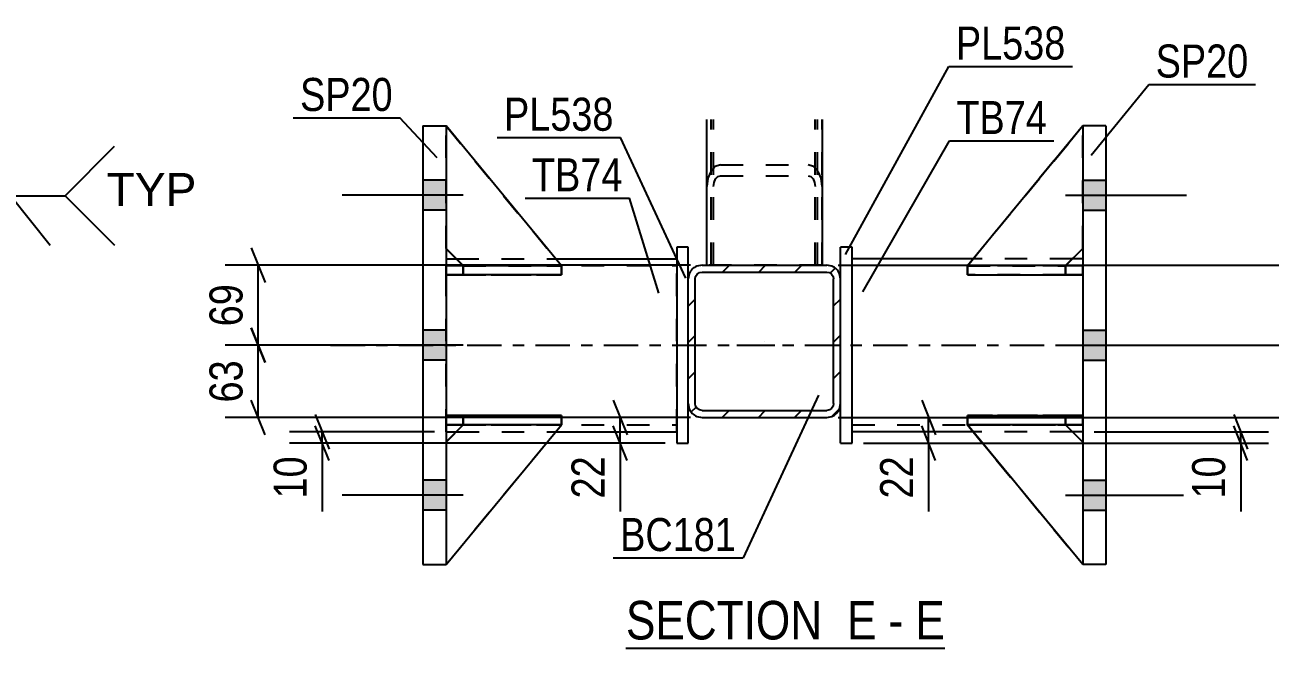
# Model space of a CAD drawing. Header units: millimetres. Extents: x 0 to 841, y 0 to 594.
# Drawn here: x 136.3 to 244.2, y 142.1 to 196.1 of the extents above; entities that cross this region are included whole.
import ezdxf

# ---------------------------------------------------------------- set-up
doc = ezdxf.new("R2010")
doc.units = ezdxf.units.MM
doc.linetypes.add('DXK_LINE_DOT2', pattern=[3.9198, 1.9599, -1.9599])
doc.linetypes.add('DXK_LINE_DOT3', pattern=[5.9187, 2.979, -0.9799, 0.9799, -0.9799])
doc.styles.add('Arial', font='ARIAL.TTF', dxfattribs={"height": 0.2})
doc.styles.add('Arial Narrow', font='ARIALN.TTF', dxfattribs={"height": 0.2})

# ---------------------------------------------------------------- blocks, each defined once
blk = doc.blocks.new('Unknown-815137708-15 - 1765')
at = {"color": 6, "linetype": 'Continuous'}
blk.add_line((188.41, 142.12), (216.06, 142.12), dxfattribs=at)
at = {"color": 0, "linetype": 'Continuous'}
for points in [[(206.52, 142.87), (206.52, 146.37), (188.41, 146.37), (188.41, 142.87)], [(210.12, 142.87), (210.12, 146.37), (207.57, 146.37), (207.57, 142.87)], [(212.45, 142.87), (212.45, 146.37), (211.17, 146.37), (211.17, 142.87)], [(216.06, 142.87), (216.06, 146.37), (213.5, 146.37), (213.5, 142.87)]]:
    blk.add_wipeout(points, dxfattribs=at)
at = {"color": 7, "linetype": 'Continuous', "style": 'Arial Narrow'}
for s, p in [('SECTION ', (188.41, 142.87)), ('E', (207.57, 142.87)), ('E', (213.5, 142.87)), ('-', (211.17, 142.87))]:
    blk.add_text(s, height=3.34, dxfattribs=at).set_placement(p)
blk = doc.blocks.new('Part-815137708-1974 - 1765')
at = {"color": 7, "linetype": 'DXK_LINE_DOT2'}
for p, q in [((228.01, 187.37), (218.01, 175.26)), ((218.01, 175.26), (228.01, 187.37)), ((228.01, 176.76), (228.01, 187.37)), ((226.51, 175.26), (228.01, 176.76)), ((226.51, 175.26), (228.01, 176.76)), ((218.01, 175.26), (226.51, 175.26)), ((218.01, 175.26), (218.01, 175.26)), ((226.51, 175.26), (218.01, 175.26)), ((226.51, 175.26), (226.51, 175.26))]:
    blk.add_line(p, q, dxfattribs=at)
blk = doc.blocks.new('Part-815137708-1846 - 1765')
at = {"color": 7, "linetype": 'DXK_LINE_DOT2'}
for p, q in [((218.01, 161.47), (218.01, 162.27)), ((218.01, 162.27), (226.51, 162.27)), ((228.01, 162.27), (218.01, 162.27)), ((226.51, 161.47), (226.51, 162.27)), ((226.51, 162.27), (228.01, 162.27)), ((228.01, 161.47), (228.01, 162.27)), ((228.01, 161.47), (228.01, 162.27)), ((228.01, 162.27), (228.01, 162.27)), ((226.51, 161.47), (218.01, 161.47)), ((218.01, 161.47), (228.01, 161.47)), ((228.01, 161.47), (226.51, 161.47)), ((228.01, 161.47), (228.01, 161.47))]:
    blk.add_line(p, q, dxfattribs=at)
blk = doc.blocks.new('Part-815137708-1789 - 1765')
at = {"color": 2, "linetype": 'Continuous'}
for p, q in [((172.81, 174.47), (172.81, 175.27)), ((172.81, 175.27), (181.56, 175.27)), ((182.81, 175.27), (182.8, 175.27)), ((182.81, 174.47), (182.81, 175.27)), ((182.81, 174.47), (172.81, 174.47)), ((172.81, 174.47), (172.81, 174.47))]:
    blk.add_line(p, q, dxfattribs=at)
at = {"color": 7, "linetype": 'DXK_LINE_DOT2'}
for p, q in [((174.31, 175.27), (172.81, 175.27)), ((174.31, 174.47), (174.31, 175.27)), ((174.31, 175.27), (182.8, 175.27)), ((172.81, 174.47), (174.31, 174.47)), ((174.31, 174.47), (182.81, 174.47))]:
    blk.add_line(p, q, dxfattribs=at)
blk = doc.blocks.new('Part-815137708-1844 - 1765')
at = {"color": 2, "linetype": 'Continuous'}
for p, q in [((218.01, 162.27), (228.01, 162.27)), ((218.01, 162.27), (218.01, 161.47)), ((228.01, 162.27), (228.01, 162.27)), ((228.01, 161.47), (228.01, 162.27)), ((228.01, 161.47), (218.01, 161.47))]:
    blk.add_line(p, q, dxfattribs=at)
at = {"color": 7, "linetype": 'DXK_LINE_DOT2'}
for p, q in [((226.51, 162.27), (218.01, 162.27)), ((228.01, 162.27), (226.51, 162.27)), ((226.51, 162.27), (226.51, 161.47)), ((228.01, 162.27), (228.01, 162.27)), ((218.01, 161.47), (226.51, 161.47)), ((226.51, 161.47), (228.01, 161.47))]:
    blk.add_line(p, q, dxfattribs=at)
blk = doc.blocks.new('Part-815137708-1792 - 1765')
at = {"color": 7, "linetype": 'DXK_LINE_DOT2'}
for p, q in [((172.81, 162.27), (174.31, 162.27)), ((182.81, 162.27), (172.81, 162.27)), ((172.81, 162.27), (172.81, 162.27)), ((172.81, 162.27), (172.81, 161.47)), ((172.81, 162.27), (172.81, 161.47)), ((174.31, 162.27), (182.81, 162.27)), ((174.31, 162.27), (174.31, 161.47)), ((182.81, 162.27), (182.81, 161.47)), ((174.31, 161.47), (172.81, 161.47)), ((172.81, 161.47), (182.81, 161.47)), ((172.81, 161.47), (172.81, 161.47)), ((182.81, 161.47), (174.31, 161.47))]:
    blk.add_line(p, q, dxfattribs=at)
blk = doc.blocks.new('Part-815137708-1791 - 1765')
at = {"color": 7, "linetype": 'DXK_LINE_DOT2'}
for p, q in [((172.81, 175.27), (174.31, 175.27)), ((182.57, 175.27), (172.81, 175.27)), ((172.81, 175.27), (172.81, 175.27)), ((172.81, 175.27), (172.81, 174.47)), ((172.81, 175.27), (172.81, 174.47)), ((174.31, 175.27), (182.81, 175.27)), ((174.31, 175.27), (174.31, 174.47)), ((182.81, 175.27), (182.81, 174.47)), ((174.31, 174.47), (172.81, 174.47)), ((172.81, 174.47), (182.81, 174.47)), ((172.81, 174.47), (172.81, 174.47)), ((182.81, 174.47), (174.31, 174.47))]:
    blk.add_line(p, q, dxfattribs=at)
blk = doc.blocks.new('Part-815137708-1783 - 1765')
at = {"color": 2, "linetype": 'Continuous'}
for p, q in [((170.81, 187.37), (172.81, 187.37)), ((170.81, 187.37), (170.81, 149.37)), ((172.81, 187.37), (172.81, 149.37)), ((170.81, 149.37), (172.81, 149.37))]:
    blk.add_line(p, q, dxfattribs=at)
blk = doc.blocks.new('Part-815137708-1788 - 1765')
at = {"color": 2, "linetype": 'Continuous'}
for p, q in [((230.01, 187.37), (228.01, 187.37)), ((228.01, 187.37), (228.01, 149.37)), ((230.01, 187.37), (230.01, 149.37)), ((230.01, 149.37), (228.01, 149.37))]:
    blk.add_line(p, q, dxfattribs=at)
blk = doc.blocks.new('Part-815137708-1793 - 1765')
at = {"color": 2, "linetype": 'Continuous'}
for p, q in [((172.81, 187.37), (172.81, 187.37)), ((182.81, 175.26), (172.81, 187.37)), ((174.3, 175.27), (172.81, 176.76)), ((181.56, 175.26), (182.81, 175.26)), ((182.81, 175.26), (182.81, 175.26))]:
    blk.add_line(p, q, dxfattribs=at)
at = {"color": 7, "linetype": 'DXK_LINE_DOT2'}
for p, q in [((172.81, 187.37), (182.81, 175.26)), ((172.81, 187.37), (172.81, 187.37)), ((172.81, 176.76), (172.81, 187.37)), ((174.31, 175.26), (172.81, 176.76)), ((174.31, 175.26), (174.3, 175.27)), ((182.81, 175.26), (174.31, 175.26)), ((174.31, 175.26), (174.31, 175.26)), ((174.31, 175.26), (181.56, 175.26))]:
    blk.add_line(p, q, dxfattribs=at)
blk = doc.blocks.new('Part-815137708-1794 - 1765')
at = {"color": 7, "linetype": 'DXK_LINE_DOT2'}
for p, q in [((172.81, 176.76), (172.81, 187.37)), ((172.81, 187.37), (182.81, 175.26)), ((172.81, 187.37), (182.81, 175.26)), ((174.31, 175.26), (172.81, 176.76)), ((174.31, 175.26), (172.81, 176.76)), ((182.81, 175.26), (174.31, 175.26)), ((174.31, 175.26), (174.31, 175.26)), ((174.31, 175.26), (182.81, 175.26)), ((182.81, 175.26), (182.81, 175.26))]:
    blk.add_line(p, q, dxfattribs=at)
blk = doc.blocks.new('Part-815137708-1923 - 1765')
at = {"color": 2, "linetype": 'Continuous'}
for p, q in [((218.01, 161.46), (218.01, 161.46)), ((226.51, 161.46), (218.01, 161.46)), ((228.01, 149.37), (218.01, 161.46)), ((226.51, 161.46), (226.51, 161.46)), ((226.51, 161.46), (228.01, 159.96))]:
    blk.add_line(p, q, dxfattribs=at)
at = {"color": 7, "linetype": 'DXK_LINE_DOT2'}
for p, q in [((218.01, 161.46), (226.51, 161.46)), ((228.01, 149.37), (218.01, 161.46)), ((226.51, 161.46), (228.01, 159.96)), ((228.01, 159.96), (228.01, 149.37))]:
    blk.add_line(p, q, dxfattribs=at)
blk = doc.blocks.new('Part-815137708-1795 - 1765')
at = {"color": 2, "linetype": 'Continuous'}
for p, q in [((174.31, 161.46), (172.81, 159.96)), ((172.81, 149.37), (182.81, 161.46)), ((182.81, 161.46), (174.31, 161.46)), ((174.31, 161.46), (174.31, 161.46)), ((182.81, 161.46), (182.81, 161.46))]:
    blk.add_line(p, q, dxfattribs=at)
at = {"color": 7, "linetype": 'DXK_LINE_DOT2'}
for p, q in [((172.81, 159.96), (174.31, 161.46)), ((172.81, 149.37), (182.81, 161.46)), ((174.31, 161.46), (182.81, 161.46)), ((172.81, 159.96), (172.81, 149.37))]:
    blk.add_line(p, q, dxfattribs=at)
blk = doc.blocks.new('Part-815137708-1802 - 1765')
at = {"linetype": 'Continuous'}
h = blk.add_hatch(dxfattribs=at)
h.set_pattern_fill('', scale=0.7, style=0, pattern_type=0)
h.set_pattern_definition([(45, (206.268, 162.2044), (-1.57154, 1.57154), [])])
h.paths.add_polyline_path([(205.81, 162.11), (206.27, 162.2), (206.66, 162.46), (206.92, 162.85), (207.01, 163.31), (207.01, 174.11), (206.92, 174.57), (206.66, 174.96), (206.27, 175.22), (205.81, 175.31), (195.01, 175.31), (194.55, 175.22), (194.16, 174.96), (193.9, 174.57), (193.81, 174.11), (193.81, 163.31), (193.9, 162.85), (194.16, 162.46), (194.55, 162.2), (195.01, 162.11)])
h.paths.add_polyline_path([(195.01, 162.71), (194.78, 162.76), (194.58, 162.89), (194.45, 163.08), (194.41, 163.31), (194.41, 174.11), (194.45, 174.34), (194.58, 174.54), (194.78, 174.67), (195.01, 174.71), (205.81, 174.71), (206.04, 174.67), (206.23, 174.54), (206.36, 174.34), (206.41, 174.11), (206.41, 163.31), (206.36, 163.08), (206.23, 162.89), (206.04, 162.76), (205.81, 162.71)])
at = {"color": 2, "linetype": 'Continuous'}
for p, q in [((195.01, 175.31), (194.55, 175.22)), ((195.01, 175.31), (195.01, 175.31)), ((195.01, 175.31), (205.81, 175.31)), ((205.81, 175.31), (205.81, 175.31)), ((206.27, 175.22), (205.81, 175.31)), ((193.9, 174.57), (193.81, 174.11)), ((193.81, 174.11), (193.81, 174.11)), ((193.81, 163.31), (193.81, 174.11)), ((194.41, 174.11), (194.45, 174.34)), ((194.41, 174.11), (194.41, 174.11)), ((194.41, 163.31), (194.41, 174.11)), ((194.45, 174.34), (194.58, 174.54)), ((194.58, 174.54), (194.78, 174.67)), ((194.78, 174.67), (195.01, 174.71)), ((195.01, 174.71), (195.01, 174.71)), ((195.01, 174.71), (205.81, 174.71)), ((205.81, 174.71), (205.81, 174.71)), ((205.81, 174.71), (206.04, 174.67)), ((206.04, 174.67), (206.23, 174.54)), ((206.23, 174.54), (206.36, 174.34)), ((206.36, 174.34), (206.41, 174.11)), ((206.41, 174.11), (206.41, 174.11)), ((206.41, 163.31), (206.41, 174.11)), ((207.01, 174.11), (206.92, 174.57)), ((207.01, 174.11), (207.01, 174.11)), ((207.01, 163.31), (207.01, 174.11)), ((193.81, 163.31), (193.81, 163.31)), ((193.81, 163.31), (193.9, 162.85)), ((194.41, 163.31), (194.41, 163.31)), ((194.45, 163.08), (194.41, 163.31)), ((194.58, 162.89), (194.45, 163.08)), ((206.36, 163.08), (206.23, 162.89)), ((206.41, 163.31), (206.36, 163.08)), ((206.41, 163.31), (206.41, 163.31)), ((206.92, 162.85), (207.01, 163.31)), ((207.01, 163.31), (207.01, 163.31)), ((194.55, 162.2), (195.01, 162.11)), ((194.78, 162.76), (194.58, 162.89)), ((195.01, 162.71), (194.78, 162.76)), ((195.01, 162.71), (195.01, 162.71)), ((195.01, 162.71), (205.81, 162.71)), ((195.01, 162.11), (195.01, 162.11)), ((195.01, 162.11), (205.81, 162.11)), ((206.04, 162.76), (205.81, 162.71)), ((205.81, 162.71), (205.81, 162.71)), ((205.81, 162.11), (206.27, 162.2)), ((205.81, 162.11), (205.81, 162.11)), ((206.23, 162.89), (206.04, 162.76))]:
    blk.add_line(p, q, dxfattribs=at)
at = {"color": 7, "linetype": 'DXK_LINE_DOT3'}
blk.add_line((200.41, 168.71), (200.41, 168.71), dxfattribs=at)
at = {"color": 2, "linetype": 'Continuous'}
for centre, start, end in [((195.01, 174.11), 112.5, 157.5), ((205.81, 174.11), 22.5, 67.5), ((195.01, 163.31), 202.5, 247.5), ((205.81, 163.31), 292.5, 337.5)]:
    blk.add_arc(centre, 1.2, start, end, dxfattribs=at)
blk = doc.blocks.new('Part-815137708-1812 - 1765')
at = {"color": 7, "linetype": 'DXK_LINE_DOT2'}
for p, q in [((174.31, 161.46), (172.81, 159.96)), ((172.81, 149.37), (182.81, 161.46)), ((172.81, 159.96), (174.31, 161.46)), ((172.81, 149.37), (182.81, 161.46)), ((182.81, 161.46), (174.31, 161.46)), ((174.31, 161.46), (174.31, 161.46)), ((174.31, 161.46), (182.81, 161.46)), ((182.81, 161.46), (182.81, 161.46)), ((172.81, 159.96), (172.81, 149.37))]:
    blk.add_line(p, q, dxfattribs=at)
blk = doc.blocks.new('Part-815137708-1815 - 1765')
at = {"color": 2, "linetype": 'Continuous'}
for p, q in [((195.41, 175.31), (195.41, 187.92)), ((205.41, 187.92), (205.41, 175.31))]:
    blk.add_line(p, q, dxfattribs=at)
at = {"color": 7, "linetype": 'DXK_LINE_DOT2'}
for p, q in [((195.81, 175.31), (195.81, 187.92)), ((205.01, 175.31), (205.01, 187.92)), ((195.41, 175.31), (205.41, 175.31)), ((205.41, 175.31), (195.47, 175.31))]:
    blk.add_line(p, q, dxfattribs=at)
blk = doc.blocks.new('Part-815137708-1944 - 1765')
at = {"color": 2, "linetype": 'Continuous'}
for p, q in [((193.81, 176.87), (192.81, 176.87)), ((192.81, 176.87), (192.81, 159.87)), ((193.81, 174.11), (193.81, 176.87)), ((193.81, 159.87), (193.81, 163.31)), ((192.81, 159.87), (193.81, 159.87))]:
    blk.add_line(p, q, dxfattribs=at)
at = {"color": 7, "linetype": 'DXK_LINE_DOT2'}
blk.add_line((193.81, 163.31), (193.81, 174.11), dxfattribs=at)
blk = doc.blocks.new('Part-815137708-1816 - 1765')
at = {"color": 7, "linetype": 'DXK_LINE_DOT2'}
for p, q in [((195.41, 175.31), (195.41, 187.92)), ((196.01, 175.31), (196.01, 187.92)), ((204.81, 175.31), (204.81, 187.92)), ((205.41, 175.31), (205.41, 187.92)), ((196.15, 183.85), (195.76, 183.44)), ((196.61, 183.99), (196.15, 183.85)), ((196.61, 183.99), (204.21, 183.99)), ((204.67, 183.85), (204.21, 183.99)), ((205.06, 183.44), (204.67, 183.85)), ((195.5, 182.84), (195.41, 182.13)), ((195.76, 183.44), (195.5, 182.84)), ((196.01, 182.13), (196.05, 182.48)), ((196.05, 182.48), (196.18, 182.78)), ((196.18, 182.78), (196.38, 182.99)), ((196.38, 182.99), (196.61, 183.06)), ((196.61, 183.06), (204.21, 183.06)), ((204.21, 183.06), (204.44, 182.99)), ((204.44, 182.99), (204.63, 182.78)), ((204.63, 182.78), (204.76, 182.48)), ((204.76, 182.48), (204.81, 182.13)), ((205.32, 182.84), (205.06, 183.44)), ((205.41, 182.13), (205.32, 182.84)), ((195.41, 175.31), (205.41, 175.31))]:
    blk.add_line(p, q, dxfattribs=at)
blk = doc.blocks.new('Part-815137708-1833 - 1765')
at = {"color": 2, "linetype": 'Continuous'}
for p, q in [((218.51, 175.87), (208.01, 175.87)), ((228.01, 175.87), (227.12, 175.87)), ((218.5, 160.87), (208.01, 160.87)), ((228.01, 160.87), (227.1, 160.87))]:
    blk.add_line(p, q, dxfattribs=at)
at = {"color": 7, "linetype": 'DXK_LINE_DOT2'}
for p, q in [((208.01, 160.87), (208.01, 175.87)), ((228.01, 175.27), (208.01, 175.27)), ((227.12, 175.87), (218.51, 175.87)), ((228.01, 175.87), (228.01, 160.87)), ((208.01, 161.47), (228.01, 161.47)), ((227.1, 160.87), (218.5, 160.87))]:
    blk.add_line(p, q, dxfattribs=at)
at = {"color": 7, "linetype": 'DXK_LINE_DOT3'}
blk.add_line((198.01, 168.37), (238.01, 168.37), dxfattribs=at)
blk = doc.blocks.new('Part-815137708-1843 - 1765')
at = {"color": 2, "linetype": 'Continuous'}
for p, q in [((218.02, 175.27), (218.01, 175.27)), ((218.01, 175.27), (218.01, 174.47)), ((228.01, 175.27), (219.26, 175.27)), ((228.01, 175.27), (228.01, 175.27)), ((228.01, 175.27), (228.01, 174.47)), ((218.01, 174.47), (228.01, 174.47))]:
    blk.add_line(p, q, dxfattribs=at)
at = {"color": 7, "linetype": 'DXK_LINE_DOT2'}
for p, q in [((219.26, 175.27), (218.02, 175.27)), ((226.51, 175.27), (218.02, 175.27)), ((226.51, 175.27), (228.01, 175.27)), ((226.51, 175.27), (226.51, 174.47)), ((228.01, 175.27), (228.01, 175.27)), ((218.01, 174.47), (226.51, 174.47)), ((226.51, 174.47), (228.01, 174.47))]:
    blk.add_line(p, q, dxfattribs=at)
blk = doc.blocks.new('Part-815137708-1845 - 1765')
at = {"color": 7, "linetype": 'DXK_LINE_DOT2'}
for p, q in [((218.01, 174.47), (218.01, 175.27)), ((218.01, 175.27), (226.51, 175.27)), ((228.01, 175.27), (218.01, 175.27)), ((226.51, 174.47), (226.51, 175.27)), ((226.51, 175.27), (228.01, 175.27)), ((228.01, 174.47), (228.01, 175.27)), ((228.01, 174.47), (228.01, 175.27)), ((228.01, 175.27), (228.01, 175.27)), ((226.51, 174.47), (218.01, 174.47)), ((218.01, 174.47), (228.01, 174.47)), ((228.01, 174.47), (226.51, 174.47)), ((228.01, 174.47), (228.01, 174.47))]:
    blk.add_line(p, q, dxfattribs=at)
blk = doc.blocks.new('Part-815137708-1847 - 1765')
at = {"color": 2, "linetype": 'Continuous'}
for p, q in [((228.01, 187.37), (218.01, 175.26)), ((228.01, 187.37), (228.01, 187.37)), ((226.52, 175.27), (228.01, 176.76)), ((219.26, 175.26), (218.01, 175.26)), ((218.01, 175.26), (218.01, 175.26))]:
    blk.add_line(p, q, dxfattribs=at)
at = {"color": 7, "linetype": 'DXK_LINE_DOT2'}
for p, q in [((228.01, 187.37), (218.01, 175.26)), ((228.01, 176.76), (228.01, 187.37)), ((226.51, 175.26), (228.01, 176.76)), ((226.51, 175.26), (218.01, 175.26)), ((226.51, 175.26), (219.26, 175.26)), ((226.51, 175.26), (226.52, 175.27)), ((226.51, 175.26), (226.51, 175.26))]:
    blk.add_line(p, q, dxfattribs=at)
blk = doc.blocks.new('Part-815137708-1848 - 1765')
at = {"color": 2, "linetype": 'Continuous'}
for p, q in [((172.81, 161.47), (172.81, 162.27)), ((182.81, 162.27), (172.81, 162.27)), ((182.81, 161.47), (182.81, 162.27)), ((182.81, 161.47), (172.81, 161.47)), ((172.81, 161.47), (172.81, 161.47))]:
    blk.add_line(p, q, dxfattribs=at)
at = {"color": 7, "linetype": 'DXK_LINE_DOT2'}
for p, q in [((174.31, 162.27), (172.81, 162.27)), ((174.31, 161.47), (174.31, 162.27)), ((182.81, 162.27), (174.31, 162.27)), ((172.81, 161.47), (174.31, 161.47)), ((174.31, 161.47), (182.81, 161.47))]:
    blk.add_line(p, q, dxfattribs=at)
blk = doc.blocks.new('Bolt-815137708-1881 - 1765')
at = {"linetype": 'Continuous'}
for points in [[(172.81, 180.07), (172.81, 182.67), (170.81, 182.67), (170.81, 180.07)], [(172.81, 180.07), (172.81, 182.67), (170.81, 182.67), (170.81, 180.07)], [(172.81, 180.07), (172.81, 182.67), (170.81, 182.67), (170.81, 180.07)], [(172.81, 167.07), (172.81, 169.67), (170.81, 169.67), (170.81, 167.07)], [(172.81, 167.07), (172.81, 169.67), (170.81, 169.67), (170.81, 167.07)], [(172.81, 154.07), (172.81, 156.67), (170.81, 156.67), (170.81, 154.07)], [(172.81, 154.07), (172.81, 156.67), (170.81, 156.67), (170.81, 154.07)], [(172.81, 154.07), (172.81, 156.67), (170.81, 156.67), (170.81, 154.07)]]:
    blk.add_hatch(color=1, dxfattribs=at).paths.add_polyline_path(points)
at = {"color": 1, "linetype": 'Continuous'}
for p, q in [((172.81, 182.67), (170.81, 182.67)), ((172.81, 182.67), (170.81, 182.67)), ((172.81, 182.67), (170.81, 182.67)), ((174.31, 181.37), (163.81, 181.37)), ((174.31, 181.37), (163.81, 181.37)), ((174.31, 181.37), (163.81, 181.37)), ((172.81, 180.07), (170.81, 180.07)), ((172.81, 180.07), (170.81, 180.07)), ((172.81, 180.07), (170.81, 180.07)), ((172.81, 169.67), (170.81, 169.67)), ((172.81, 169.67), (170.81, 169.67)), ((174.31, 168.37), (163.81, 168.37)), ((174.31, 168.37), (163.81, 168.37)), ((172.81, 167.07), (170.81, 167.07)), ((172.81, 167.07), (170.81, 167.07)), ((172.81, 156.67), (170.81, 156.67)), ((172.81, 156.67), (170.81, 156.67)), ((172.81, 156.67), (170.81, 156.67)), ((174.31, 155.37), (163.81, 155.37)), ((174.31, 155.37), (163.81, 155.37)), ((174.31, 155.37), (163.81, 155.37)), ((172.81, 154.07), (170.81, 154.07)), ((172.81, 154.07), (170.81, 154.07)), ((172.81, 154.07), (170.81, 154.07))]:
    blk.add_line(p, q, dxfattribs=at)
blk = doc.blocks.new('Bolt-815137708-1882 - 1765')
at = {"linetype": 'Continuous'}
for points in [[(230.01, 180.07), (230.01, 182.67), (228.01, 182.67), (228.01, 180.07)], [(230.01, 180.07), (230.01, 182.67), (228.01, 182.67), (228.01, 180.07)], [(230.01, 180.07), (230.01, 182.67), (228.01, 182.67), (228.01, 180.07)], [(230.01, 167.07), (230.01, 169.67), (228.01, 169.67), (228.01, 167.07)], [(230.01, 167.07), (230.01, 169.67), (228.01, 169.67), (228.01, 167.07)], [(230.01, 154.07), (230.01, 156.67), (228.01, 156.67), (228.01, 154.07)], [(230.01, 154.07), (230.01, 156.67), (228.01, 156.67), (228.01, 154.07)], [(230.01, 154.07), (230.01, 156.67), (228.01, 156.67), (228.01, 154.07)]]:
    blk.add_hatch(color=1, dxfattribs=at).paths.add_polyline_path(points)
at = {"color": 1, "linetype": 'Continuous'}
for p, q in [((228.01, 182.67), (230.01, 182.67)), ((228.01, 182.67), (230.01, 182.67)), ((228.01, 182.67), (230.01, 182.67)), ((226.51, 181.37), (237.01, 181.37)), ((226.51, 181.37), (237.01, 181.37)), ((226.51, 181.37), (237.01, 181.37)), ((228.01, 180.07), (230.01, 180.07)), ((228.01, 180.07), (230.01, 180.07)), ((228.01, 180.07), (230.01, 180.07)), ((228.01, 169.67), (230.01, 169.67)), ((228.01, 169.67), (230.01, 169.67)), ((226.51, 168.37), (237.01, 168.37)), ((226.51, 168.37), (237.01, 168.37)), ((228.01, 167.07), (230.01, 167.07)), ((228.01, 167.07), (230.01, 167.07)), ((228.01, 156.67), (230.01, 156.67)), ((228.01, 156.67), (230.01, 156.67)), ((228.01, 156.67), (230.01, 156.67)), ((226.51, 155.37), (237.01, 155.37)), ((226.51, 155.37), (237.01, 155.37)), ((226.51, 155.37), (237.01, 155.37)), ((228.01, 154.07), (230.01, 154.07)), ((228.01, 154.07), (230.01, 154.07)), ((228.01, 154.07), (230.01, 154.07))]:
    blk.add_line(p, q, dxfattribs=at)
blk = doc.blocks.new('Part-815137708-1924 - 1765')
at = {"color": 7, "linetype": 'DXK_LINE_DOT2'}
for p, q in [((218.01, 161.46), (226.51, 161.46)), ((228.01, 149.37), (218.01, 161.46)), ((218.01, 161.46), (218.01, 161.46)), ((226.51, 161.46), (218.01, 161.46)), ((218.01, 161.46), (228.01, 149.37)), ((226.51, 161.46), (228.01, 159.96)), ((226.51, 161.46), (226.51, 161.46)), ((228.01, 159.96), (226.51, 161.46)), ((228.01, 159.96), (228.01, 149.37))]:
    blk.add_line(p, q, dxfattribs=at)
blk = doc.blocks.new('Part-815137708-1929 - 1765')
at = {"color": 2, "linetype": 'Continuous'}
for p, q in [((172.81, 175.87), (173.7, 175.87)), ((182.31, 175.87), (192.81, 175.87)), ((172.81, 160.87), (173.72, 160.87)), ((182.32, 160.87), (192.81, 160.87))]:
    blk.add_line(p, q, dxfattribs=at)
at = {"color": 7, "linetype": 'DXK_LINE_DOT2'}
for p, q in [((172.81, 160.87), (172.81, 175.87)), ((172.81, 175.27), (192.81, 175.27)), ((173.7, 175.87), (182.31, 175.87)), ((192.81, 160.87), (192.81, 175.87)), ((172.81, 161.47), (192.81, 161.47)), ((173.72, 160.87), (182.32, 160.87))]:
    blk.add_line(p, q, dxfattribs=at)
at = {"color": 7, "linetype": 'DXK_LINE_DOT3'}
blk.add_line((162.81, 168.37), (202.81, 168.37), dxfattribs=at)
blk = doc.blocks.new('Part-815137708-1949 - 1765')
at = {"color": 2, "linetype": 'Continuous'}
for p, q in [((208.01, 176.87), (207.01, 176.87)), ((207.01, 174.11), (207.01, 176.87)), ((208.01, 159.87), (208.01, 176.87)), ((207.01, 159.87), (207.01, 163.31)), ((207.01, 159.87), (208.01, 159.87))]:
    blk.add_line(p, q, dxfattribs=at)
at = {"color": 7, "linetype": 'DXK_LINE_DOT2'}
blk.add_line((207.01, 163.31), (207.01, 174.11), dxfattribs=at)
blk = doc.blocks.new('StraightDimension-815137708-2049 - 1765')
at = {"color": 7, "linetype": 'Continuous'}
for p, q in [((249.3, 169.87), (250.5, 166.87)), ((236.49, 168.37), (252.3, 168.37)), ((249.9, 162.11), (249.9, 168.37)), ((250.5, 160.61), (249.3, 163.61)), ((206.81, 162.11), (252.3, 162.11))]:
    blk.add_line(p, q, dxfattribs=at)
at = {"color": 0}
blk.add_wipeout([(249.15, 167.67), (244.95, 167.67), (244.95, 162.81), (249.15, 162.81)], dxfattribs=at)
at = {"color": 3, "style": 'Arial Narrow'}
blk.add_text('63', height=2.863, rotation=90.0002, dxfattribs=at).set_placement((248.55, 163.41))
blk = doc.blocks.new('StraightDimension-815137708-1991 - 1765')
at = {"color": 7, "linetype": 'Continuous'}
for p, q in [((161.48, 162.37), (162.68, 159.37)), ((171.81, 160.87), (159.23, 160.87)), ((162.68, 158.37), (161.48, 161.37)), ((162.08, 159.87), (162.08, 160.87)), ((191.81, 159.87), (159.23, 159.87)), ((162.08, 159.87), (162.08, 153.97)), ((162.08, 159.87), (162.08, 153.97))]:
    blk.add_line(p, q, dxfattribs=at)
at = {"color": 0}
blk.add_wipeout([(161.33, 159.35), (157.13, 159.35), (157.13, 154.49), (161.33, 154.49)], dxfattribs=at)
at = {"color": 3, "style": 'Arial Narrow'}
blk.add_text('10', height=2.863, rotation=90.0002, dxfattribs=at).set_placement((160.73, 155.09))
blk = doc.blocks.new('StraightDimension-815137708-2004 - 1765')
at = {"color": 7, "linetype": 'Continuous'}
for p, q in [((241.1, 162.37), (242.3, 159.37)), ((229.01, 160.87), (244.1, 160.87)), ((242.3, 158.37), (241.1, 161.37)), ((241.7, 159.87), (241.7, 160.87)), ((209.01, 159.87), (244.1, 159.87)), ((241.7, 159.87), (241.7, 153.97)), ((241.7, 159.87), (241.7, 153.97))]:
    blk.add_line(p, q, dxfattribs=at)
at = {"color": 0}
blk.add_wipeout([(240.95, 159.35), (236.75, 159.35), (236.75, 154.49), (240.95, 154.49)], dxfattribs=at)
at = {"color": 3, "style": 'Arial Narrow'}
blk.add_text('10', height=2.863, rotation=90.0002, dxfattribs=at).set_placement((240.35, 155.09))
blk = doc.blocks.new('StraightDimension-815137708-2037 - 1765')
at = {"color": 7, "linetype": 'Continuous'}
for p, q in [((249.3, 176.81), (250.5, 173.81)), ((206.81, 175.31), (252.3, 175.31)), ((249.9, 168.37), (249.9, 175.31)), ((250.5, 166.87), (249.3, 169.87)), ((236.49, 168.37), (252.3, 168.37))]:
    blk.add_line(p, q, dxfattribs=at)
at = {"color": 0}
blk.add_wipeout([(249.15, 174.27), (244.95, 174.27), (244.95, 169.41), (249.15, 169.41)], dxfattribs=at)
at = {"color": 3, "style": 'Arial Narrow'}
blk.add_text('69', height=2.863, rotation=90.0002, dxfattribs=at).set_placement((248.55, 170.01))
blk = doc.blocks.new('StraightDimension-815137708-2015 - 1765')
at = {"color": 7, "linetype": 'Continuous'}
for p, q in [((214.05, 163.61), (215.25, 160.61)), ((206.81, 162.11), (217.05, 162.11)), ((214.65, 159.87), (214.65, 162.11)), ((215.25, 158.37), (214.05, 161.37)), ((209.01, 159.87), (217.05, 159.87)), ((214.65, 159.87), (214.65, 153.97)), ((214.65, 159.87), (214.65, 153.97))]:
    blk.add_line(p, q, dxfattribs=at)
at = {"color": 0}
blk.add_wipeout([(213.9, 159.35), (209.7, 159.35), (209.7, 154.49), (213.9, 154.49)], dxfattribs=at)
at = {"color": 3, "style": 'Arial Narrow'}
blk.add_text('22', height=2.863, rotation=90.0002, dxfattribs=at).set_placement((213.3, 155.09))
blk = doc.blocks.new('StraightDimension-815137708-2026 - 1765')
at = {"color": 7, "linetype": 'Continuous'}
for p, q in [((187.3, 163.61), (188.5, 160.61)), ((194.01, 162.11), (185.05, 162.11)), ((187.9, 159.87), (187.9, 162.11)), ((188.5, 158.37), (187.3, 161.37)), ((191.81, 159.87), (185.05, 159.87)), ((187.9, 159.87), (187.9, 153.97)), ((187.9, 159.87), (187.9, 153.97))]:
    blk.add_line(p, q, dxfattribs=at)
at = {"color": 0}
blk.add_wipeout([(187.15, 159.35), (182.95, 159.35), (182.95, 154.49), (187.15, 154.49)], dxfattribs=at)
at = {"color": 3, "style": 'Arial Narrow'}
blk.add_text('22', height=2.863, rotation=90.0002, dxfattribs=at).set_placement((186.55, 155.09))
blk = doc.blocks.new('StraightDimension-815137708-2059 - 1765')
at = {"color": 7, "linetype": 'Continuous'}
for p, q in [((155.92, 176.81), (157.12, 173.81)), ((194.01, 175.31), (153.67, 175.31)), ((156.52, 168.37), (156.52, 175.31)), ((157.12, 166.87), (155.92, 169.87)), ((164.85, 168.37), (153.67, 168.37))]:
    blk.add_line(p, q, dxfattribs=at)
at = {"color": 0}
blk.add_wipeout([(155.77, 174.27), (151.57, 174.27), (151.57, 169.41), (155.77, 169.41)], dxfattribs=at)
at = {"color": 3, "style": 'Arial Narrow'}
blk.add_text('69', height=2.863, rotation=90.0002, dxfattribs=at).set_placement((155.17, 170.01))
blk = doc.blocks.new('StraightDimension-815137708-2070 - 1765')
at = {"color": 7, "linetype": 'Continuous'}
for p, q in [((155.92, 169.87), (157.12, 166.87)), ((164.85, 168.37), (153.67, 168.37)), ((156.52, 162.11), (156.52, 168.37)), ((157.12, 160.61), (155.92, 163.61)), ((194.01, 162.11), (153.67, 162.11))]:
    blk.add_line(p, q, dxfattribs=at)
at = {"color": 0}
blk.add_wipeout([(155.77, 167.67), (151.57, 167.67), (151.57, 162.81), (155.77, 162.81)], dxfattribs=at)
at = {"color": 3, "style": 'Arial Narrow'}
blk.add_text('63', height=2.863, rotation=90.0002, dxfattribs=at).set_placement((155.17, 163.41))
blk = doc.blocks.new('WeldMark-815137708-2335 - 2081')
at = {"linetype": 'Continuous'}
blk.add_hatch(color=30, dxfattribs=at).paths.add_polyline_path([(119.72, 170.03), (117.01, 168.54), (118.7, 171.13)])
at = {"color": 30, "linetype": 'Continuous'}
for p, q in [((117.01, 168.54), (130.79, 181.33)), ((130.79, 181.33), (139.79, 181.33))]:
    blk.add_line(p, q, dxfattribs=at)
at = {"color": 3, "linetype": 'Continuous'}
for q in [(138.5, 177.04), (135.08, 177.04)]:
    blk.add_line((135.08, 181.33), q, dxfattribs=at)
for start, end in [(90, 270), (270, 90)]:
    blk.add_arc((130.79, 181.33), 1.5, start, end, dxfattribs=at)
at = {"color": 0, "linetype": 'Continuous'}
blk.add_wipeout([(151.16, 180.43), (151.16, 183.43), (143.39, 183.43), (143.39, 180.43)], dxfattribs=at)
blk.add_wipeout([(151.16, 180.43), (151.16, 183.43), (143.39, 183.43), (143.39, 180.43)], dxfattribs=at)
at = {"color": 3, "linetype": 'Continuous'}
for q in [(144.08, 185.61), (144.08, 177.04)]:
    blk.add_line((139.79, 181.33), q, dxfattribs=at)
at = {"color": 3, "linetype": 'Continuous', "style": 'Arial'}
blk.add_text('TYP', height=2.865, dxfattribs=at).set_placement((143.39, 180.43))
blk = doc.blocks.new('Mark-815137708-1779 - 1765')
at = {"color": 30, "linetype": 'Continuous'}
for p in [(159.56, 188.07), (172.05, 184.6)]:
    blk.add_line(p, (168.8, 188.07), dxfattribs=at)
at = {"color": 0}
blk.add_wipeout([(168.2, 188.67), (168.2, 191.67), (160.16, 191.67), (160.16, 188.67)], dxfattribs=at)
blk.add_wipeout([(168.2, 188.67), (168.2, 191.67), (160.16, 191.67), (160.16, 188.67)], dxfattribs=at)
at = {"color": 3, "style": 'Arial Narrow'}
blk.add_text('SP20', height=2.863, dxfattribs=at).set_placement((160.16, 188.67))
blk = doc.blocks.new('Mark-815137708-1784 - 1765')
at = {"color": 30, "linetype": 'Continuous'}
for p, q in [((228.74, 184.85), (233.73, 190.97)), ((233.73, 190.97), (242.97, 190.97))]:
    blk.add_line(p, q, dxfattribs=at)
at = {"color": 0}
blk.add_wipeout([(242.37, 191.57), (242.37, 194.57), (234.33, 194.57), (234.33, 191.57)], dxfattribs=at)
blk.add_wipeout([(242.37, 191.57), (242.37, 194.57), (234.33, 194.57), (234.33, 191.57)], dxfattribs=at)
at = {"color": 3, "style": 'Arial Narrow'}
blk.add_text('SP20', height=2.863, dxfattribs=at).set_placement((234.33, 191.57))
blk = doc.blocks.new('Mark-815137708-1798 - 1765')
at = {"color": 30, "linetype": 'Continuous'}
for p in [(205.11, 164.03), (187.31, 149.93)]:
    blk.add_line(p, (198.56, 149.93), dxfattribs=at)
at = {"color": 0}
blk.add_wipeout([(197.96, 150.53), (197.96, 153.53), (187.91, 153.53), (187.91, 150.53)], dxfattribs=at)
blk.add_wipeout([(197.96, 150.53), (197.96, 153.53), (187.91, 153.53), (187.91, 150.53)], dxfattribs=at)
at = {"color": 3, "style": 'Arial Narrow'}
blk.add_text('BC181', height=2.863, dxfattribs=at).set_placement((187.91, 150.53))
blk = doc.blocks.new('Mark-815137708-1940 - 1765')
at = {"color": 30, "linetype": 'Continuous'}
for p in [(177.24, 186.36), (193.59, 174.19)]:
    blk.add_line(p, (187.95, 186.36), dxfattribs=at)
at = {"color": 0}
blk.add_wipeout([(187.35, 186.96), (187.35, 189.96), (177.84, 189.96), (177.84, 186.96)], dxfattribs=at)
blk.add_wipeout([(187.35, 186.96), (187.35, 189.96), (177.84, 189.96), (177.84, 186.96)], dxfattribs=at)
at = {"color": 3, "style": 'Arial Narrow'}
blk.add_text('PL538', height=2.863, dxfattribs=at).set_placement((177.84, 186.96))
blk = doc.blocks.new('Mark-815137708-1829 - 1765')
at = {"color": 30, "linetype": 'Continuous'}
for p, q in [((208.95, 172.99), (216.45, 186.07)), ((216.45, 186.07), (225.51, 186.07))]:
    blk.add_line(p, q, dxfattribs=at)
at = {"color": 0}
blk.add_wipeout([(224.91, 186.67), (224.91, 189.67), (217.05, 189.67), (217.05, 186.67)], dxfattribs=at)
blk.add_wipeout([(224.91, 186.67), (224.91, 189.67), (217.05, 189.67), (217.05, 186.67)], dxfattribs=at)
at = {"color": 3, "style": 'Arial Narrow'}
blk.add_text('TB74', height=2.863, dxfattribs=at).set_placement((217.05, 186.67))
blk = doc.blocks.new('Mark-815137708-1945 - 1765')
at = {"color": 30, "linetype": 'Continuous'}
for p, q in [((207.44, 176.22), (216.41, 192.53)), ((216.41, 192.53), (227.11, 192.53))]:
    blk.add_line(p, q, dxfattribs=at)
at = {"color": 0}
blk.add_wipeout([(226.51, 193.13), (226.51, 196.13), (217.01, 196.13), (217.01, 193.13)], dxfattribs=at)
blk.add_wipeout([(226.51, 193.13), (226.51, 196.13), (217.01, 196.13), (217.01, 193.13)], dxfattribs=at)
at = {"color": 3, "style": 'Arial Narrow'}
blk.add_text('PL538', height=2.863, dxfattribs=at).set_placement((217.01, 193.13))
blk = doc.blocks.new('Mark-815137708-1925 - 1765')
at = {"color": 30, "linetype": 'Continuous'}
for p in [(179.66, 181.11), (191.25, 172.87)]:
    blk.add_line(p, (188.71, 181.11), dxfattribs=at)
at = {"color": 0}
blk.add_wipeout([(188.11, 181.71), (188.11, 184.71), (180.26, 184.71), (180.26, 181.71)], dxfattribs=at)
blk.add_wipeout([(188.11, 181.71), (188.11, 184.71), (180.26, 184.71), (180.26, 181.71)], dxfattribs=at)
at = {"color": 3, "style": 'Arial Narrow'}
blk.add_text('TB74', height=2.863, dxfattribs=at).set_placement((180.26, 181.71))

msp = doc.modelspace()

# ---------------------------------------------------------------- block references
for name in ['Part-815137708-1815 - 1765', 'Part-815137708-1816 - 1765', 'Part-815137708-1783 - 1765', 'Part-815137708-1793 - 1765', 'Part-815137708-1794 - 1765', 'Part-815137708-1974 - 1765', 'Part-815137708-1847 - 1765', 'Part-815137708-1788 - 1765', 'Bolt-815137708-1881 - 1765', 'Bolt-815137708-1882 - 1765', 'Part-815137708-1944 - 1765', 'Part-815137708-1949 - 1765', 'Part-815137708-1929 - 1765', 'Part-815137708-1789 - 1765', 'Part-815137708-1791 - 1765', 'Part-815137708-1802 - 1765', 'Part-815137708-1833 - 1765', 'Part-815137708-1843 - 1765', 'Part-815137708-1845 - 1765', 'Part-815137708-1792 - 1765', 'Part-815137708-1848 - 1765', 'Part-815137708-1846 - 1765', 'Part-815137708-1844 - 1765', 'Part-815137708-1795 - 1765', 'Part-815137708-1812 - 1765', 'Part-815137708-1923 - 1765', 'Part-815137708-1924 - 1765', 'Unknown-815137708-15 - 1765']:
    msp.add_blockref(name, (0, 0))

# ---------------------------------------------------------------- next in the draw order: block references
for name in ['Mark-815137708-1784 - 1765', 'Mark-815137708-1779 - 1765', 'StraightDimension-815137708-2059 - 1765', 'StraightDimension-815137708-2049 - 1765', 'StraightDimension-815137708-1991 - 1765']:
    msp.add_blockref(name, (0, 0))

# ---------------------------------------------------------------- next in the draw order: block references
for name in ['Mark-815137708-1940 - 1765', 'StraightDimension-815137708-2037 - 1765', 'StraightDimension-815137708-2026 - 1765', 'StraightDimension-815137708-2004 - 1765']:
    msp.add_blockref(name, (0, 0))

# ---------------------------------------------------------------- next in the draw order: block references
for name in ['Mark-815137708-1829 - 1765', 'Mark-815137708-1925 - 1765', 'StraightDimension-815137708-2070 - 1765', 'StraightDimension-815137708-2015 - 1765']:
    msp.add_blockref(name, (0, 0))

# ---------------------------------------------------------------- next in the draw order: block references
for name in ['Mark-815137708-1945 - 1765', 'WeldMark-815137708-2335 - 2081', 'Mark-815137708-1798 - 1765']:
    msp.add_blockref(name, (0, 0))

doc.saveas('drawing.dxf')
